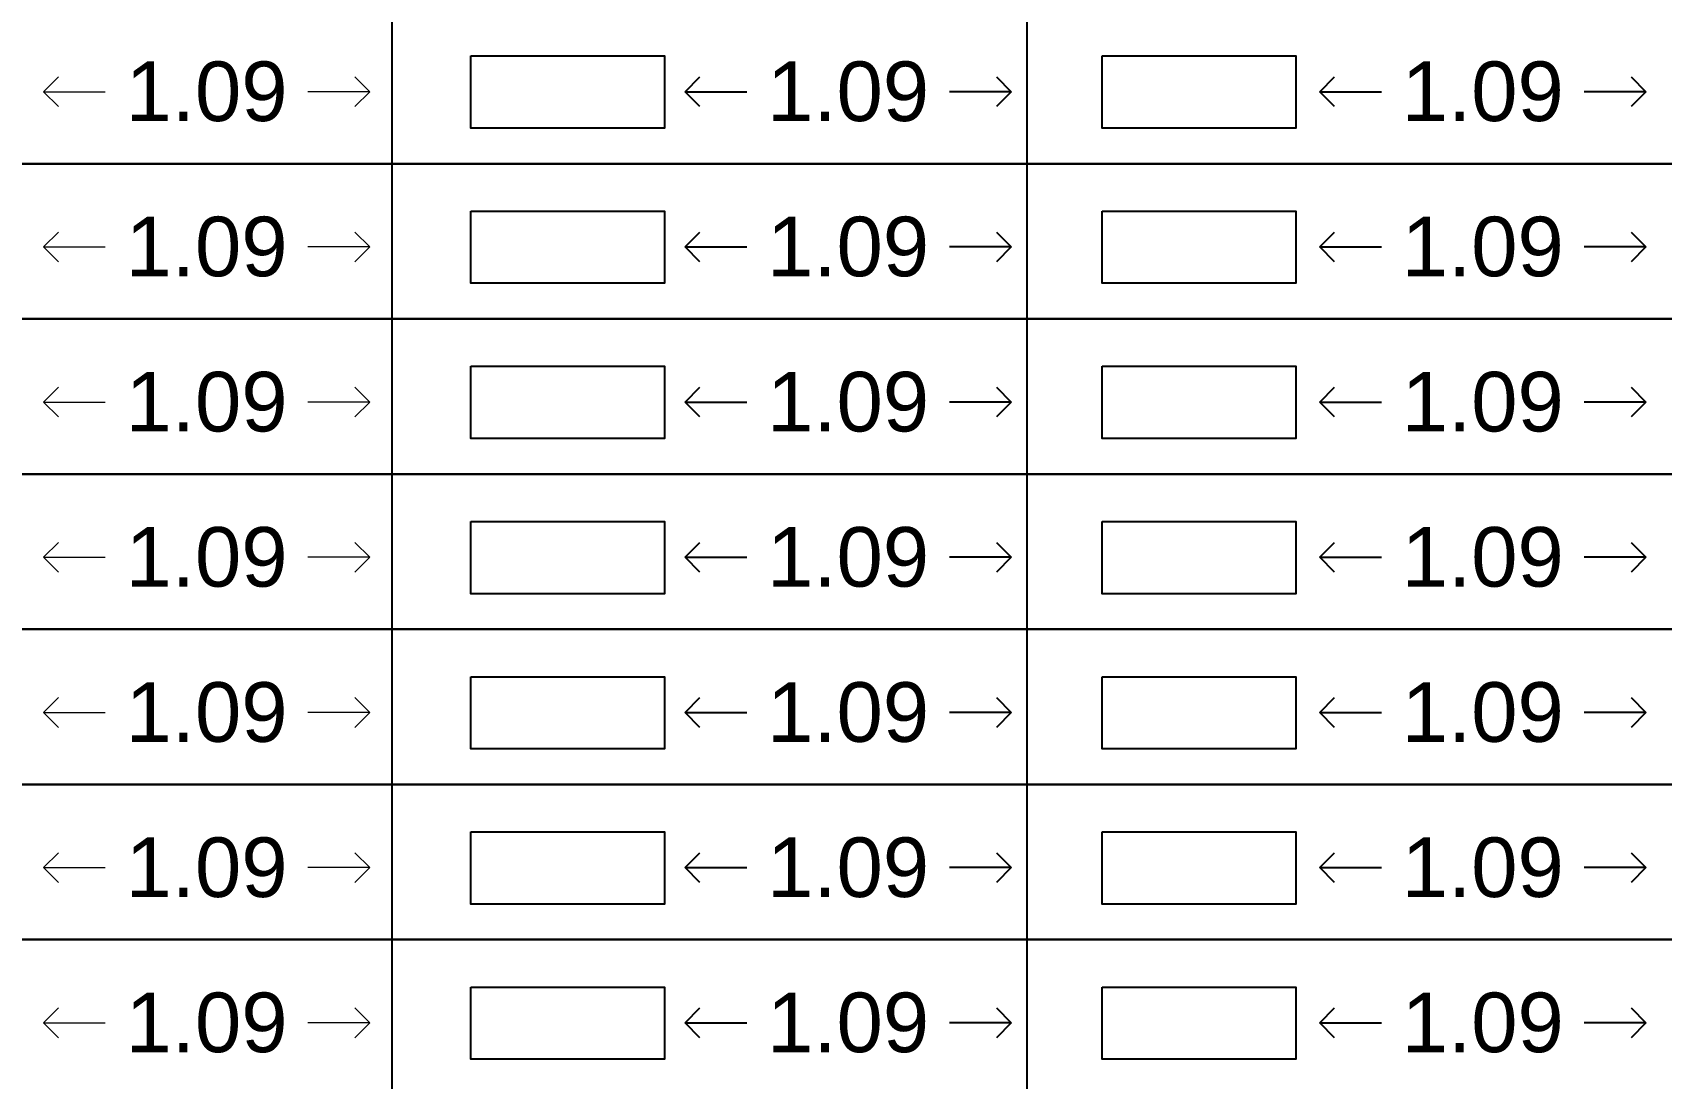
# Model space of a CAD drawing. Header units: millimetres. Extents: x -9481 to -9286, y 28723 to 28853.
# Drawn here: x -9452.65 to -9447.18, y 28755.71 to 28759.22 of the extents above; entities that cross this region are included whole.
import ezdxf

# ---------------------------------------------------------------- set-up
doc = ezdxf.new("R2010")
doc.units = ezdxf.units.MM
doc.header["$PDMODE"] = 34
doc.header["$PDSIZE"] = -15
doc.linetypes.add('CONTINULUS', pattern=[0])
doc.layers.add('BLK_1_FLR_2_REGULAR_ROOM_1', color=7, linetype='Continuous', lineweight=0)
doc.layers.add('PLAN', color=7, linetype='Continuous', lineweight=40)
doc.layers.add('BLK_1_FLR_3_REGULAR_ROOM_1', color=7, linetype='Continuous')
doc.layers.add('BLK_1_FLR_4_REGULAR_ROOM_1', color=7, linetype='Continuous', plot=False)
doc.styles.add('Arial', font='arial.ttf', dxfattribs={"height": 0.2})
doc.styles.add('style2', font='arial.ttf', dxfattribs={"height": 0.3})
doc.dimstyles.new('INT DIM', dxfattribs={"dimtxt": 0.3, "dimasz": 0.1, "dimexe": 0.18, "dimexo": 0.0625, "dimgap": 0.09, "dimtad": 0, "dimzin": 0, "dimdsep": 46, "dimtxsty": 'style2', "dimblk": 'OPEN90', "dimcen": 0.09, "dimse1": 1, "dimse2": 1, "dimclrd": 250, "dimclrt": 256, "dimadec": 0, "dimazin": 0, "dimtfac": 1, "dimtofl": 0, "dimtmove": 0, "dimatfit": 3, "dimfxl": 0, "dimtolj": 1, "dimtzin": 0, "dimlwd": -1, "dimarcsym": 0})

# ---------------------------------------------------------------- blocks, each defined once
blk = doc.blocks.new('_Open90')
at = {"layer": 'PLAN', "color": 0, "lineweight": -2}
for p, q in [((0, 0), (-1, 0)), ((-0.5, 0.5), (0, 0)), ((0, 0), (-0.5, -0.5))]:
    blk.add_line(p, q, dxfattribs=at)
blk = doc.blocks.new('*D151')
at = {"layer": 'BLK_1_FLR_2_REGULAR_ROOM_1', "color": 250}
for p, q in [((-9452.5093, 28759.0217), (-9452.4021, 28759.0217)), ((-9451.6143, 28759.0217), (-9451.7215, 28759.0217))]:
    blk.add_line(p, q, dxfattribs=at)
at = {"layer": 'Defpoints', "color": 0}
for p in [(-9452.6093, 28759.1417), (-9451.5143, 28759.1417), (-9451.5143, 28759.0217)]:
    blk.add_point(p, dxfattribs=at)
at = {"layer": 'BLK_1_FLR_2_REGULAR_ROOM_1', "color": 250, "xscale": 0.1, "yscale": 0.1, "zscale": 0.1, "rotation": 180}
blk.add_blockref('_Open90', (-9452.6093, 28759.0217), dxfattribs=at)
at = {"layer": 'BLK_1_FLR_2_REGULAR_ROOM_1', "color": 250, "xscale": 0.1, "yscale": 0.1, "zscale": 0.1}
blk.add_blockref('_Open90', (-9451.5143, 28759.0217), dxfattribs=at)
at = {"layer": 'BLK_1_FLR_2_REGULAR_ROOM_1', "linetype": 'CONTINULUS', "ltscale": 0.05, "insert": (-9452.0618, 28759.0217), "char_height": 0.2, "attachment_point": 5, "style": 'Arial'}
blk.add_mtext('\\A1;1.09', dxfattribs=at)
blk = doc.blocks.new('*D152')
at = {"layer": 'BLK_1_FLR_3_REGULAR_ROOM_1', "color": 250}
for p, q in [((-9450.3558, 28759.0217), (-9450.2486, 28759.0217)), ((-9449.4608, 28759.0217), (-9449.568, 28759.0217))]:
    blk.add_line(p, q, dxfattribs=at)
at = {"layer": 'Defpoints', "color": 0}
for p in [(-9450.4558, 28759.1417), (-9449.3608, 28759.1417), (-9449.3608, 28759.0217)]:
    blk.add_point(p, dxfattribs=at)
at = {"layer": 'BLK_1_FLR_3_REGULAR_ROOM_1', "color": 250, "xscale": 0.1, "yscale": 0.1, "zscale": 0.1, "rotation": 180}
blk.add_blockref('_Open90', (-9450.4558, 28759.0217), dxfattribs=at)
at = {"layer": 'BLK_1_FLR_3_REGULAR_ROOM_1', "color": 250, "xscale": 0.1, "yscale": 0.1, "zscale": 0.1}
blk.add_blockref('_Open90', (-9449.3608, 28759.0217), dxfattribs=at)
at = {"layer": 'BLK_1_FLR_3_REGULAR_ROOM_1', "linetype": 'CONTINULUS', "ltscale": 0.05, "insert": (-9449.9083, 28759.0217), "char_height": 0.2, "attachment_point": 5, "style": 'Arial'}
blk.add_mtext('\\A1;1.09', dxfattribs=at)
blk = doc.blocks.new('*D153')
at = {"layer": 'BLK_1_FLR_4_REGULAR_ROOM_1', "color": 250}
for p, q in [((-9448.2254, 28759.0217), (-9448.1182, 28759.0217)), ((-9447.3304, 28759.0217), (-9447.4376, 28759.0217))]:
    blk.add_line(p, q, dxfattribs=at)
at = {"layer": 'Defpoints', "color": 0}
for p in [(-9448.3254, 28759.1417), (-9447.2304, 28759.1417), (-9447.2304, 28759.0217)]:
    blk.add_point(p, dxfattribs=at)
at = {"layer": 'BLK_1_FLR_4_REGULAR_ROOM_1', "color": 250, "xscale": 0.1, "yscale": 0.1, "zscale": 0.1, "rotation": 180}
blk.add_blockref('_Open90', (-9448.3254, 28759.0217), dxfattribs=at)
at = {"layer": 'BLK_1_FLR_4_REGULAR_ROOM_1', "color": 250, "xscale": 0.1, "yscale": 0.1, "zscale": 0.1}
blk.add_blockref('_Open90', (-9447.2304, 28759.0217), dxfattribs=at)
at = {"layer": 'BLK_1_FLR_4_REGULAR_ROOM_1', "linetype": 'CONTINULUS', "ltscale": 0.05, "insert": (-9447.7779, 28759.0217), "char_height": 0.2, "attachment_point": 5, "style": 'Arial'}
blk.add_mtext('\\A1;1.09', dxfattribs=at)
blk = doc.blocks.new('*D158')
at = {"layer": 'BLK_1_FLR_2_REGULAR_ROOM_1', "color": 250}
for p, q in [((-9452.5093, 28758.501), (-9452.4021, 28758.501)), ((-9451.6143, 28758.501), (-9451.7215, 28758.501))]:
    blk.add_line(p, q, dxfattribs=at)
at = {"layer": 'Defpoints', "color": 0}
for p in [(-9452.6093, 28758.6211), (-9451.5143, 28758.6211), (-9451.5143, 28758.501)]:
    blk.add_point(p, dxfattribs=at)
at = {"layer": 'BLK_1_FLR_2_REGULAR_ROOM_1', "color": 250, "xscale": 0.1, "yscale": 0.1, "zscale": 0.1, "rotation": 180}
blk.add_blockref('_Open90', (-9452.6093, 28758.501), dxfattribs=at)
at = {"layer": 'BLK_1_FLR_2_REGULAR_ROOM_1', "color": 250, "xscale": 0.1, "yscale": 0.1, "zscale": 0.1}
blk.add_blockref('_Open90', (-9451.5143, 28758.501), dxfattribs=at)
at = {"layer": 'BLK_1_FLR_2_REGULAR_ROOM_1', "linetype": 'CONTINULUS', "ltscale": 0.05, "insert": (-9452.0618, 28758.501), "char_height": 0.2, "attachment_point": 5, "style": 'Arial'}
blk.add_mtext('\\A1;1.09', dxfattribs=at)
blk = doc.blocks.new('*D159')
at = {"layer": 'BLK_1_FLR_3_REGULAR_ROOM_1', "color": 250}
for p, q in [((-9450.3558, 28758.501), (-9450.2486, 28758.501)), ((-9449.4608, 28758.501), (-9449.568, 28758.501))]:
    blk.add_line(p, q, dxfattribs=at)
at = {"layer": 'Defpoints', "color": 0}
for p in [(-9450.4558, 28758.6211), (-9449.3608, 28758.6211), (-9449.3608, 28758.501)]:
    blk.add_point(p, dxfattribs=at)
at = {"layer": 'BLK_1_FLR_3_REGULAR_ROOM_1', "color": 250, "xscale": 0.1, "yscale": 0.1, "zscale": 0.1, "rotation": 180}
blk.add_blockref('_Open90', (-9450.4558, 28758.501), dxfattribs=at)
at = {"layer": 'BLK_1_FLR_3_REGULAR_ROOM_1', "color": 250, "xscale": 0.1, "yscale": 0.1, "zscale": 0.1}
blk.add_blockref('_Open90', (-9449.3608, 28758.501), dxfattribs=at)
at = {"layer": 'BLK_1_FLR_3_REGULAR_ROOM_1', "linetype": 'CONTINULUS', "ltscale": 0.05, "insert": (-9449.9083, 28758.501), "char_height": 0.2, "attachment_point": 5, "style": 'Arial'}
blk.add_mtext('\\A1;1.09', dxfattribs=at)
blk = doc.blocks.new('*D160')
at = {"layer": 'BLK_1_FLR_4_REGULAR_ROOM_1', "color": 250}
for p, q in [((-9448.2254, 28758.501), (-9448.1182, 28758.501)), ((-9447.3304, 28758.501), (-9447.4376, 28758.501))]:
    blk.add_line(p, q, dxfattribs=at)
at = {"layer": 'Defpoints', "color": 0}
for p in [(-9448.3254, 28758.6211), (-9447.2304, 28758.6211), (-9447.2304, 28758.501)]:
    blk.add_point(p, dxfattribs=at)
at = {"layer": 'BLK_1_FLR_4_REGULAR_ROOM_1', "color": 250, "xscale": 0.1, "yscale": 0.1, "zscale": 0.1, "rotation": 180}
blk.add_blockref('_Open90', (-9448.3254, 28758.501), dxfattribs=at)
at = {"layer": 'BLK_1_FLR_4_REGULAR_ROOM_1', "color": 250, "xscale": 0.1, "yscale": 0.1, "zscale": 0.1}
blk.add_blockref('_Open90', (-9447.2304, 28758.501), dxfattribs=at)
at = {"layer": 'BLK_1_FLR_4_REGULAR_ROOM_1', "linetype": 'CONTINULUS', "ltscale": 0.05, "insert": (-9447.7779, 28758.501), "char_height": 0.2, "attachment_point": 5, "style": 'Arial'}
blk.add_mtext('\\A1;1.09', dxfattribs=at)
blk = doc.blocks.new('*D165')
at = {"layer": 'BLK_1_FLR_2_REGULAR_ROOM_1', "color": 250}
for p, q in [((-9452.5093, 28757.9804), (-9452.4021, 28757.9804)), ((-9451.6143, 28757.9804), (-9451.7215, 28757.9804))]:
    blk.add_line(p, q, dxfattribs=at)
at = {"layer": 'Defpoints', "color": 0}
for p in [(-9452.6093, 28758.1004), (-9451.5143, 28758.1004), (-9451.5143, 28757.9804)]:
    blk.add_point(p, dxfattribs=at)
at = {"layer": 'BLK_1_FLR_2_REGULAR_ROOM_1', "color": 250, "xscale": 0.1, "yscale": 0.1, "zscale": 0.1, "rotation": 180}
blk.add_blockref('_Open90', (-9452.6093, 28757.9804), dxfattribs=at)
at = {"layer": 'BLK_1_FLR_2_REGULAR_ROOM_1', "color": 250, "xscale": 0.1, "yscale": 0.1, "zscale": 0.1}
blk.add_blockref('_Open90', (-9451.5143, 28757.9804), dxfattribs=at)
at = {"layer": 'BLK_1_FLR_2_REGULAR_ROOM_1', "linetype": 'CONTINULUS', "ltscale": 0.05, "insert": (-9452.0618, 28757.9804), "char_height": 0.2, "attachment_point": 5, "style": 'Arial'}
blk.add_mtext('\\A1;1.09', dxfattribs=at)
blk = doc.blocks.new('*D166')
at = {"layer": 'BLK_1_FLR_3_REGULAR_ROOM_1', "color": 250}
for p, q in [((-9450.3558, 28757.9804), (-9450.2486, 28757.9804)), ((-9449.4608, 28757.9804), (-9449.568, 28757.9804))]:
    blk.add_line(p, q, dxfattribs=at)
at = {"layer": 'Defpoints', "color": 0}
for p in [(-9450.4558, 28758.1004), (-9449.3608, 28758.1004), (-9449.3608, 28757.9804)]:
    blk.add_point(p, dxfattribs=at)
at = {"layer": 'BLK_1_FLR_3_REGULAR_ROOM_1', "color": 250, "xscale": 0.1, "yscale": 0.1, "zscale": 0.1, "rotation": 180}
blk.add_blockref('_Open90', (-9450.4558, 28757.9804), dxfattribs=at)
at = {"layer": 'BLK_1_FLR_3_REGULAR_ROOM_1', "color": 250, "xscale": 0.1, "yscale": 0.1, "zscale": 0.1}
blk.add_blockref('_Open90', (-9449.3608, 28757.9804), dxfattribs=at)
at = {"layer": 'BLK_1_FLR_3_REGULAR_ROOM_1', "linetype": 'CONTINULUS', "ltscale": 0.05, "insert": (-9449.9083, 28757.9804), "char_height": 0.2, "attachment_point": 5, "style": 'Arial'}
blk.add_mtext('\\A1;1.09', dxfattribs=at)
blk = doc.blocks.new('*D167')
at = {"layer": 'BLK_1_FLR_4_REGULAR_ROOM_1', "color": 250}
for p, q in [((-9448.2254, 28757.9804), (-9448.1182, 28757.9804)), ((-9447.3304, 28757.9804), (-9447.4376, 28757.9804))]:
    blk.add_line(p, q, dxfattribs=at)
at = {"layer": 'Defpoints', "color": 0}
for p in [(-9448.3254, 28758.1004), (-9447.2304, 28758.1004), (-9447.2304, 28757.9804)]:
    blk.add_point(p, dxfattribs=at)
at = {"layer": 'BLK_1_FLR_4_REGULAR_ROOM_1', "color": 250, "xscale": 0.1, "yscale": 0.1, "zscale": 0.1, "rotation": 180}
blk.add_blockref('_Open90', (-9448.3254, 28757.9804), dxfattribs=at)
at = {"layer": 'BLK_1_FLR_4_REGULAR_ROOM_1', "color": 250, "xscale": 0.1, "yscale": 0.1, "zscale": 0.1}
blk.add_blockref('_Open90', (-9447.2304, 28757.9804), dxfattribs=at)
at = {"layer": 'BLK_1_FLR_4_REGULAR_ROOM_1', "linetype": 'CONTINULUS', "ltscale": 0.05, "insert": (-9447.7779, 28757.9804), "char_height": 0.2, "attachment_point": 5, "style": 'Arial'}
blk.add_mtext('\\A1;1.09', dxfattribs=at)
blk = doc.blocks.new('*D172')
at = {"layer": 'BLK_1_FLR_2_REGULAR_ROOM_1', "color": 250}
for p, q in [((-9452.5093, 28757.4597), (-9452.4021, 28757.4597)), ((-9451.6143, 28757.4597), (-9451.7215, 28757.4597))]:
    blk.add_line(p, q, dxfattribs=at)
at = {"layer": 'Defpoints', "color": 0}
for p in [(-9452.6093, 28757.5798), (-9451.5143, 28757.5798), (-9451.5143, 28757.4597)]:
    blk.add_point(p, dxfattribs=at)
at = {"layer": 'BLK_1_FLR_2_REGULAR_ROOM_1', "color": 250, "xscale": 0.1, "yscale": 0.1, "zscale": 0.1, "rotation": 180}
blk.add_blockref('_Open90', (-9452.6093, 28757.4597), dxfattribs=at)
at = {"layer": 'BLK_1_FLR_2_REGULAR_ROOM_1', "color": 250, "xscale": 0.1, "yscale": 0.1, "zscale": 0.1}
blk.add_blockref('_Open90', (-9451.5143, 28757.4597), dxfattribs=at)
at = {"layer": 'BLK_1_FLR_2_REGULAR_ROOM_1', "linetype": 'CONTINULUS', "ltscale": 0.05, "insert": (-9452.0618, 28757.4597), "char_height": 0.2, "attachment_point": 5, "style": 'Arial'}
blk.add_mtext('\\A1;1.09', dxfattribs=at)
blk = doc.blocks.new('*D173')
at = {"layer": 'BLK_1_FLR_3_REGULAR_ROOM_1', "color": 250}
for p, q in [((-9450.3558, 28757.4597), (-9450.2486, 28757.4597)), ((-9449.4608, 28757.4597), (-9449.568, 28757.4597))]:
    blk.add_line(p, q, dxfattribs=at)
at = {"layer": 'Defpoints', "color": 0}
for p in [(-9450.4558, 28757.5798), (-9449.3608, 28757.5798), (-9449.3608, 28757.4597)]:
    blk.add_point(p, dxfattribs=at)
at = {"layer": 'BLK_1_FLR_3_REGULAR_ROOM_1', "color": 250, "xscale": 0.1, "yscale": 0.1, "zscale": 0.1, "rotation": 180}
blk.add_blockref('_Open90', (-9450.4558, 28757.4597), dxfattribs=at)
at = {"layer": 'BLK_1_FLR_3_REGULAR_ROOM_1', "color": 250, "xscale": 0.1, "yscale": 0.1, "zscale": 0.1}
blk.add_blockref('_Open90', (-9449.3608, 28757.4597), dxfattribs=at)
at = {"layer": 'BLK_1_FLR_3_REGULAR_ROOM_1', "linetype": 'CONTINULUS', "ltscale": 0.05, "insert": (-9449.9083, 28757.4597), "char_height": 0.2, "attachment_point": 5, "style": 'Arial'}
blk.add_mtext('\\A1;1.09', dxfattribs=at)
blk = doc.blocks.new('*D174')
at = {"layer": 'BLK_1_FLR_4_REGULAR_ROOM_1', "color": 250}
for p, q in [((-9448.2254, 28757.4597), (-9448.1182, 28757.4597)), ((-9447.3304, 28757.4597), (-9447.4376, 28757.4597))]:
    blk.add_line(p, q, dxfattribs=at)
at = {"layer": 'Defpoints', "color": 0}
for p in [(-9448.3254, 28757.5798), (-9447.2304, 28757.5798), (-9447.2304, 28757.4597)]:
    blk.add_point(p, dxfattribs=at)
at = {"layer": 'BLK_1_FLR_4_REGULAR_ROOM_1', "color": 250, "xscale": 0.1, "yscale": 0.1, "zscale": 0.1, "rotation": 180}
blk.add_blockref('_Open90', (-9448.3254, 28757.4597), dxfattribs=at)
at = {"layer": 'BLK_1_FLR_4_REGULAR_ROOM_1', "color": 250, "xscale": 0.1, "yscale": 0.1, "zscale": 0.1}
blk.add_blockref('_Open90', (-9447.2304, 28757.4597), dxfattribs=at)
at = {"layer": 'BLK_1_FLR_4_REGULAR_ROOM_1', "linetype": 'CONTINULUS', "ltscale": 0.05, "insert": (-9447.7779, 28757.4597), "char_height": 0.2, "attachment_point": 5, "style": 'Arial'}
blk.add_mtext('\\A1;1.09', dxfattribs=at)
blk = doc.blocks.new('*D179')
at = {"layer": 'BLK_1_FLR_2_REGULAR_ROOM_1', "color": 250}
for p, q in [((-9452.5093, 28756.9391), (-9452.4021, 28756.9391)), ((-9451.6143, 28756.9391), (-9451.7215, 28756.9391))]:
    blk.add_line(p, q, dxfattribs=at)
at = {"layer": 'Defpoints', "color": 0}
for p in [(-9452.6093, 28757.0591), (-9451.5143, 28757.0591), (-9451.5143, 28756.9391)]:
    blk.add_point(p, dxfattribs=at)
at = {"layer": 'BLK_1_FLR_2_REGULAR_ROOM_1', "color": 250, "xscale": 0.1, "yscale": 0.1, "zscale": 0.1, "rotation": 180}
blk.add_blockref('_Open90', (-9452.6093, 28756.9391), dxfattribs=at)
at = {"layer": 'BLK_1_FLR_2_REGULAR_ROOM_1', "color": 250, "xscale": 0.1, "yscale": 0.1, "zscale": 0.1}
blk.add_blockref('_Open90', (-9451.5143, 28756.9391), dxfattribs=at)
at = {"layer": 'BLK_1_FLR_2_REGULAR_ROOM_1', "linetype": 'CONTINULUS', "ltscale": 0.05, "insert": (-9452.0618, 28756.9391), "char_height": 0.2, "attachment_point": 5, "style": 'Arial'}
blk.add_mtext('\\A1;1.09', dxfattribs=at)
blk = doc.blocks.new('*D180')
at = {"layer": 'BLK_1_FLR_3_REGULAR_ROOM_1', "color": 250}
for p, q in [((-9450.3558, 28756.9391), (-9450.2486, 28756.9391)), ((-9449.4608, 28756.9391), (-9449.568, 28756.9391))]:
    blk.add_line(p, q, dxfattribs=at)
at = {"layer": 'Defpoints', "color": 0}
for p in [(-9450.4558, 28757.0591), (-9449.3608, 28757.0591), (-9449.3608, 28756.9391)]:
    blk.add_point(p, dxfattribs=at)
at = {"layer": 'BLK_1_FLR_3_REGULAR_ROOM_1', "color": 250, "xscale": 0.1, "yscale": 0.1, "zscale": 0.1, "rotation": 180}
blk.add_blockref('_Open90', (-9450.4558, 28756.9391), dxfattribs=at)
at = {"layer": 'BLK_1_FLR_3_REGULAR_ROOM_1', "color": 250, "xscale": 0.1, "yscale": 0.1, "zscale": 0.1}
blk.add_blockref('_Open90', (-9449.3608, 28756.9391), dxfattribs=at)
at = {"layer": 'BLK_1_FLR_3_REGULAR_ROOM_1', "linetype": 'CONTINULUS', "ltscale": 0.05, "insert": (-9449.9083, 28756.9391), "char_height": 0.2, "attachment_point": 5, "style": 'Arial'}
blk.add_mtext('\\A1;1.09', dxfattribs=at)
blk = doc.blocks.new('*D181')
at = {"layer": 'BLK_1_FLR_4_REGULAR_ROOM_1', "color": 250}
for p, q in [((-9448.2254, 28756.9391), (-9448.1182, 28756.9391)), ((-9447.3304, 28756.9391), (-9447.4376, 28756.9391))]:
    blk.add_line(p, q, dxfattribs=at)
at = {"layer": 'Defpoints', "color": 0}
for p in [(-9448.3254, 28757.0591), (-9447.2304, 28757.0591), (-9447.2304, 28756.9391)]:
    blk.add_point(p, dxfattribs=at)
at = {"layer": 'BLK_1_FLR_4_REGULAR_ROOM_1', "color": 250, "xscale": 0.1, "yscale": 0.1, "zscale": 0.1, "rotation": 180}
blk.add_blockref('_Open90', (-9448.3254, 28756.9391), dxfattribs=at)
at = {"layer": 'BLK_1_FLR_4_REGULAR_ROOM_1', "color": 250, "xscale": 0.1, "yscale": 0.1, "zscale": 0.1}
blk.add_blockref('_Open90', (-9447.2304, 28756.9391), dxfattribs=at)
at = {"layer": 'BLK_1_FLR_4_REGULAR_ROOM_1', "linetype": 'CONTINULUS', "ltscale": 0.05, "insert": (-9447.7779, 28756.9391), "char_height": 0.2, "attachment_point": 5, "style": 'Arial'}
blk.add_mtext('\\A1;1.09', dxfattribs=at)
blk = doc.blocks.new('*D186')
at = {"layer": 'BLK_1_FLR_2_REGULAR_ROOM_1', "color": 250}
for p, q in [((-9452.5093, 28756.4184), (-9452.4021, 28756.4184)), ((-9451.6143, 28756.4184), (-9451.7215, 28756.4184))]:
    blk.add_line(p, q, dxfattribs=at)
at = {"layer": 'Defpoints', "color": 0}
for p in [(-9452.6093, 28756.5385), (-9451.5143, 28756.5385), (-9451.5143, 28756.4184)]:
    blk.add_point(p, dxfattribs=at)
at = {"layer": 'BLK_1_FLR_2_REGULAR_ROOM_1', "color": 250, "xscale": 0.1, "yscale": 0.1, "zscale": 0.1, "rotation": 180}
blk.add_blockref('_Open90', (-9452.6093, 28756.4184), dxfattribs=at)
at = {"layer": 'BLK_1_FLR_2_REGULAR_ROOM_1', "color": 250, "xscale": 0.1, "yscale": 0.1, "zscale": 0.1}
blk.add_blockref('_Open90', (-9451.5143, 28756.4184), dxfattribs=at)
at = {"layer": 'BLK_1_FLR_2_REGULAR_ROOM_1', "linetype": 'CONTINULUS', "ltscale": 0.05, "insert": (-9452.0618, 28756.4184), "char_height": 0.2, "attachment_point": 5, "style": 'Arial'}
blk.add_mtext('\\A1;1.09', dxfattribs=at)
blk = doc.blocks.new('*D187')
at = {"layer": 'BLK_1_FLR_3_REGULAR_ROOM_1', "color": 250}
for p, q in [((-9450.3558, 28756.4184), (-9450.2486, 28756.4184)), ((-9449.4608, 28756.4184), (-9449.568, 28756.4184))]:
    blk.add_line(p, q, dxfattribs=at)
at = {"layer": 'Defpoints', "color": 0}
for p in [(-9450.4558, 28756.5385), (-9449.3608, 28756.5385), (-9449.3608, 28756.4184)]:
    blk.add_point(p, dxfattribs=at)
at = {"layer": 'BLK_1_FLR_3_REGULAR_ROOM_1', "color": 250, "xscale": 0.1, "yscale": 0.1, "zscale": 0.1, "rotation": 180}
blk.add_blockref('_Open90', (-9450.4558, 28756.4184), dxfattribs=at)
at = {"layer": 'BLK_1_FLR_3_REGULAR_ROOM_1', "color": 250, "xscale": 0.1, "yscale": 0.1, "zscale": 0.1}
blk.add_blockref('_Open90', (-9449.3608, 28756.4184), dxfattribs=at)
at = {"layer": 'BLK_1_FLR_3_REGULAR_ROOM_1', "linetype": 'CONTINULUS', "ltscale": 0.05, "insert": (-9449.9083, 28756.4184), "char_height": 0.2, "attachment_point": 5, "style": 'Arial'}
blk.add_mtext('\\A1;1.09', dxfattribs=at)
blk = doc.blocks.new('*D188')
at = {"layer": 'BLK_1_FLR_4_REGULAR_ROOM_1', "color": 250}
for p, q in [((-9448.2254, 28756.4184), (-9448.1182, 28756.4184)), ((-9447.3304, 28756.4184), (-9447.4376, 28756.4184))]:
    blk.add_line(p, q, dxfattribs=at)
at = {"layer": 'Defpoints', "color": 0}
for p in [(-9448.3254, 28756.5385), (-9447.2304, 28756.5385), (-9447.2304, 28756.4184)]:
    blk.add_point(p, dxfattribs=at)
at = {"layer": 'BLK_1_FLR_4_REGULAR_ROOM_1', "color": 250, "xscale": 0.1, "yscale": 0.1, "zscale": 0.1, "rotation": 180}
blk.add_blockref('_Open90', (-9448.3254, 28756.4184), dxfattribs=at)
at = {"layer": 'BLK_1_FLR_4_REGULAR_ROOM_1', "color": 250, "xscale": 0.1, "yscale": 0.1, "zscale": 0.1}
blk.add_blockref('_Open90', (-9447.2304, 28756.4184), dxfattribs=at)
at = {"layer": 'BLK_1_FLR_4_REGULAR_ROOM_1', "linetype": 'CONTINULUS', "ltscale": 0.05, "insert": (-9447.7779, 28756.4184), "char_height": 0.2, "attachment_point": 5, "style": 'Arial'}
blk.add_mtext('\\A1;1.09', dxfattribs=at)
blk = doc.blocks.new('*D193')
at = {"layer": 'BLK_1_FLR_2_REGULAR_ROOM_1', "color": 250}
for p, q in [((-9452.5093, 28755.8978), (-9452.4021, 28755.8978)), ((-9451.6143, 28755.8978), (-9451.7215, 28755.8978))]:
    blk.add_line(p, q, dxfattribs=at)
at = {"layer": 'Defpoints', "color": 0}
for p in [(-9452.6093, 28756.0179), (-9451.5143, 28756.0179), (-9451.5143, 28755.8978)]:
    blk.add_point(p, dxfattribs=at)
at = {"layer": 'BLK_1_FLR_2_REGULAR_ROOM_1', "color": 250, "xscale": 0.1, "yscale": 0.1, "zscale": 0.1, "rotation": 180}
blk.add_blockref('_Open90', (-9452.6093, 28755.8978), dxfattribs=at)
at = {"layer": 'BLK_1_FLR_2_REGULAR_ROOM_1', "color": 250, "xscale": 0.1, "yscale": 0.1, "zscale": 0.1}
blk.add_blockref('_Open90', (-9451.5143, 28755.8978), dxfattribs=at)
at = {"layer": 'BLK_1_FLR_2_REGULAR_ROOM_1', "linetype": 'CONTINULUS', "ltscale": 0.05, "insert": (-9452.0618, 28755.8978), "char_height": 0.2, "attachment_point": 5, "style": 'Arial'}
blk.add_mtext('\\A1;1.09', dxfattribs=at)
blk = doc.blocks.new('*D194')
at = {"layer": 'BLK_1_FLR_3_REGULAR_ROOM_1', "color": 250}
for p, q in [((-9450.3558, 28755.8978), (-9450.2486, 28755.8978)), ((-9449.4608, 28755.8978), (-9449.568, 28755.8978))]:
    blk.add_line(p, q, dxfattribs=at)
at = {"layer": 'Defpoints', "color": 0}
for p in [(-9450.4558, 28756.0179), (-9449.3608, 28756.0179), (-9449.3608, 28755.8978)]:
    blk.add_point(p, dxfattribs=at)
at = {"layer": 'BLK_1_FLR_3_REGULAR_ROOM_1', "color": 250, "xscale": 0.1, "yscale": 0.1, "zscale": 0.1, "rotation": 180}
blk.add_blockref('_Open90', (-9450.4558, 28755.8978), dxfattribs=at)
at = {"layer": 'BLK_1_FLR_3_REGULAR_ROOM_1', "color": 250, "xscale": 0.1, "yscale": 0.1, "zscale": 0.1}
blk.add_blockref('_Open90', (-9449.3608, 28755.8978), dxfattribs=at)
at = {"layer": 'BLK_1_FLR_3_REGULAR_ROOM_1', "linetype": 'CONTINULUS', "ltscale": 0.05, "insert": (-9449.9083, 28755.8978), "char_height": 0.2, "attachment_point": 5, "style": 'Arial'}
blk.add_mtext('\\A1;1.09', dxfattribs=at)
blk = doc.blocks.new('*D195')
at = {"layer": 'BLK_1_FLR_4_REGULAR_ROOM_1', "color": 250}
for p, q in [((-9448.2254, 28755.8978), (-9448.1182, 28755.8978)), ((-9447.3304, 28755.8978), (-9447.4376, 28755.8978))]:
    blk.add_line(p, q, dxfattribs=at)
at = {"layer": 'Defpoints', "color": 0}
for p in [(-9448.3254, 28756.0179), (-9447.2304, 28756.0179), (-9447.2304, 28755.8978)]:
    blk.add_point(p, dxfattribs=at)
at = {"layer": 'BLK_1_FLR_4_REGULAR_ROOM_1', "color": 250, "xscale": 0.1, "yscale": 0.1, "zscale": 0.1, "rotation": 180}
blk.add_blockref('_Open90', (-9448.3254, 28755.8978), dxfattribs=at)
at = {"layer": 'BLK_1_FLR_4_REGULAR_ROOM_1', "color": 250, "xscale": 0.1, "yscale": 0.1, "zscale": 0.1}
blk.add_blockref('_Open90', (-9447.2304, 28755.8978), dxfattribs=at)
at = {"layer": 'BLK_1_FLR_4_REGULAR_ROOM_1', "linetype": 'CONTINULUS', "ltscale": 0.05, "insert": (-9447.7779, 28755.8978), "char_height": 0.2, "attachment_point": 5, "style": 'Arial'}
blk.add_mtext('\\A1;1.09', dxfattribs=at)

msp = doc.modelspace()

# ---------------------------------------------------------------- linework, layer by layer
for p, q in [((-9451.4401, 28759.3006), (-9451.4401, 28758.78)), ((-9449.3086, 28759.3006), (-9449.3086, 28758.78)), ((-9451.4401, 28758.78), (-9451.4401, 28758.2593)), ((-9449.3086, 28758.78), (-9449.3086, 28758.2593)), ((-9451.4401, 28758.2593), (-9451.4401, 28757.7387)), ((-9449.3086, 28758.2593), (-9449.3086, 28757.7387)), ((-9451.4401, 28757.7387), (-9451.4401, 28757.2181)), ((-9449.3086, 28757.7387), (-9449.3086, 28757.2181)), ((-9451.4401, 28757.2181), (-9451.4401, 28756.6974)), ((-9449.3086, 28757.2181), (-9449.3086, 28756.6974)), ((-9451.4401, 28756.6974), (-9451.4401, 28756.1768)), ((-9449.3086, 28756.6974), (-9449.3086, 28756.1768)), ((-9451.4401, 28756.1768), (-9451.4401, 28755.6561)), ((-9449.3086, 28756.1768), (-9449.3086, 28755.6561))]:
    msp.add_line(p, q)
for points in [[(-9461.7318, 28759.3006), (-9442.23, 28759.3006), (-9442.23, 28758.78), (-9461.7318, 28758.78)], [(-9461.7318, 28758.78), (-9442.23, 28758.78), (-9442.23, 28758.2593), (-9461.7318, 28758.2593)], [(-9461.7318, 28758.2593), (-9442.23, 28758.2593), (-9442.23, 28757.7387), (-9461.7318, 28757.7387)], [(-9461.7318, 28757.7387), (-9442.23, 28757.7387), (-9442.23, 28757.2181), (-9461.7318, 28757.2181)], [(-9461.7318, 28757.2181), (-9442.23, 28757.2181), (-9442.23, 28756.6974), (-9461.7318, 28756.6974)], [(-9461.7318, 28756.6974), (-9442.23, 28756.6974), (-9442.23, 28756.1768), (-9461.7318, 28756.1768)], [(-9461.7318, 28756.1768), (-9442.23, 28756.1768), (-9442.23, 28755.6561), (-9461.7318, 28755.6561)]]:
    msp.add_lwpolyline(points)
at = {"layer": 'BLK_1_FLR_3_REGULAR_ROOM_1', "color": 31}
msp.add_lwpolyline([(-9451.1743, 28759.1417), (-9450.5251, 28759.1417), (-9450.5251, 28758.8996), (-9451.1743, 28758.8996)], close=True, dxfattribs=at)
at = {"layer": 'BLK_1_FLR_3_REGULAR_ROOM_1', "color": 32}
msp.add_lwpolyline([(-9451.1743, 28758.6211), (-9450.5251, 28758.6211), (-9450.5251, 28758.3789), (-9451.1743, 28758.3789)], close=True, dxfattribs=at)
at = {"layer": 'BLK_1_FLR_3_REGULAR_ROOM_1', "color": 33}
msp.add_lwpolyline([(-9451.1743, 28758.1004), (-9450.5251, 28758.1004), (-9450.5251, 28757.8583), (-9451.1743, 28757.8583)], close=True, dxfattribs=at)
at = {"layer": 'BLK_1_FLR_3_REGULAR_ROOM_1', "color": 34}
msp.add_lwpolyline([(-9451.1743, 28757.5798), (-9450.5251, 28757.5798), (-9450.5251, 28757.3376), (-9451.1743, 28757.3376)], close=True, dxfattribs=at)
at = {"layer": 'BLK_1_FLR_3_REGULAR_ROOM_1', "color": 35}
msp.add_lwpolyline([(-9451.1743, 28757.0591), (-9450.5251, 28757.0591), (-9450.5251, 28756.817), (-9451.1743, 28756.817)], close=True, dxfattribs=at)
at = {"layer": 'BLK_1_FLR_3_REGULAR_ROOM_1', "color": 36}
msp.add_lwpolyline([(-9451.1743, 28756.5385), (-9450.5251, 28756.5385), (-9450.5251, 28756.2963), (-9451.1743, 28756.2963)], close=True, dxfattribs=at)
at = {"layer": 'BLK_1_FLR_3_REGULAR_ROOM_1', "color": 37}
msp.add_lwpolyline([(-9451.1743, 28756.0179), (-9450.5251, 28756.0179), (-9450.5251, 28755.7757), (-9451.1743, 28755.7757)], close=True, dxfattribs=at)
at = {"layer": 'BLK_1_FLR_4_REGULAR_ROOM_1', "color": 31}
msp.add_lwpolyline([(-9449.0552, 28759.1417), (-9448.406, 28759.1417), (-9448.406, 28758.8996), (-9449.0552, 28758.8996)], close=True, dxfattribs=at)
at = {"layer": 'BLK_1_FLR_4_REGULAR_ROOM_1', "color": 32}
msp.add_lwpolyline([(-9449.0552, 28758.6211), (-9448.406, 28758.6211), (-9448.406, 28758.3789), (-9449.0552, 28758.3789)], close=True, dxfattribs=at)
at = {"layer": 'BLK_1_FLR_4_REGULAR_ROOM_1', "color": 33}
msp.add_lwpolyline([(-9449.0552, 28758.1004), (-9448.406, 28758.1004), (-9448.406, 28757.8583), (-9449.0552, 28757.8583)], close=True, dxfattribs=at)
at = {"layer": 'BLK_1_FLR_4_REGULAR_ROOM_1', "color": 34}
msp.add_lwpolyline([(-9449.0552, 28757.5798), (-9448.406, 28757.5798), (-9448.406, 28757.3376), (-9449.0552, 28757.3376)], close=True, dxfattribs=at)
at = {"layer": 'BLK_1_FLR_4_REGULAR_ROOM_1', "color": 35}
msp.add_lwpolyline([(-9449.0552, 28757.0591), (-9448.406, 28757.0591), (-9448.406, 28756.817), (-9449.0552, 28756.817)], close=True, dxfattribs=at)
at = {"layer": 'BLK_1_FLR_4_REGULAR_ROOM_1', "color": 36}
msp.add_lwpolyline([(-9449.0552, 28756.5385), (-9448.406, 28756.5385), (-9448.406, 28756.2963), (-9449.0552, 28756.2963)], close=True, dxfattribs=at)
at = {"layer": 'BLK_1_FLR_4_REGULAR_ROOM_1', "color": 37}
msp.add_lwpolyline([(-9449.0552, 28756.0179), (-9448.406, 28756.0179), (-9448.406, 28755.7757), (-9449.0552, 28755.7757)], close=True, dxfattribs=at)

# ---------------------------------------------------------------- dimensions: what is measured, and where the dimension line sits
at = {"layer": 'BLK_1_FLR_2_REGULAR_ROOM_1', "color": 31}
dim = msp.add_linear_dim(base=(-9451.51435, 28759.02166), p1=(-9452.60932, 28759.14173), p2=(-9451.51435, 28759.14173), dimstyle='INT DIM', override={"dimtxt": 0.2, "dimtxsty": 'Arial', "dimfxl": 0.125, "dimtfill": 1, "dimtfillclr": 7, "dimarcsym": 1}, dxfattribs=at)
dim.commit()
dim.dimension.update_dxf_attribs({"geometry": '*D151', "text_midpoint": (-9452.06184, 28759.02166)})
at = {"layer": 'BLK_1_FLR_2_REGULAR_ROOM_1', "color": 32}
dim = msp.add_linear_dim(base=(-9451.51435, 28758.50101), p1=(-9452.60932, 28758.62109), p2=(-9451.51435, 28758.62109), dimstyle='INT DIM', override={"dimtxt": 0.2, "dimtxsty": 'Arial', "dimfxl": 0.125, "dimtfill": 1, "dimtfillclr": 7, "dimarcsym": 1}, dxfattribs=at)
dim.commit()
dim.dimension.update_dxf_attribs({"geometry": '*D158', "text_midpoint": (-9452.06184, 28758.50101)})
at = {"layer": 'BLK_1_FLR_2_REGULAR_ROOM_1', "color": 33}
dim = msp.add_linear_dim(base=(-9451.51435, 28757.98037), p1=(-9452.60932, 28758.10044), p2=(-9451.51435, 28758.10044), dimstyle='INT DIM', override={"dimtxt": 0.2, "dimtxsty": 'Arial', "dimfxl": 0.125, "dimtfill": 1, "dimtfillclr": 7, "dimarcsym": 1}, dxfattribs=at)
dim.commit()
dim.dimension.update_dxf_attribs({"geometry": '*D165', "text_midpoint": (-9452.06184, 28757.98037)})
at = {"layer": 'BLK_1_FLR_2_REGULAR_ROOM_1', "color": 34}
dim = msp.add_linear_dim(base=(-9451.51435, 28757.45972), p1=(-9452.60932, 28757.57979), p2=(-9451.51435, 28757.57979), dimstyle='INT DIM', override={"dimtxt": 0.2, "dimtxsty": 'Arial', "dimfxl": 0.125, "dimtfill": 1, "dimtfillclr": 7, "dimarcsym": 1}, dxfattribs=at)
dim.commit()
dim.dimension.update_dxf_attribs({"geometry": '*D172', "text_midpoint": (-9452.06184, 28757.45972)})
at = {"layer": 'BLK_1_FLR_2_REGULAR_ROOM_1', "color": 35}
dim = msp.add_linear_dim(base=(-9451.51435, 28756.93907), p1=(-9452.60932, 28757.05915), p2=(-9451.51435, 28757.05915), dimstyle='INT DIM', override={"dimtxt": 0.2, "dimtxsty": 'Arial', "dimfxl": 0.125, "dimtfill": 1, "dimtfillclr": 7, "dimarcsym": 1}, dxfattribs=at)
dim.commit()
dim.dimension.update_dxf_attribs({"geometry": '*D179', "text_midpoint": (-9452.06184, 28756.93907)})
at = {"layer": 'BLK_1_FLR_2_REGULAR_ROOM_1', "color": 36}
dim = msp.add_linear_dim(base=(-9451.51435, 28756.41842), p1=(-9452.60932, 28756.5385), p2=(-9451.51435, 28756.5385), dimstyle='INT DIM', override={"dimtxt": 0.2, "dimtxsty": 'Arial', "dimfxl": 0.125, "dimtfill": 1, "dimtfillclr": 7, "dimarcsym": 1}, dxfattribs=at)
dim.commit()
dim.dimension.update_dxf_attribs({"geometry": '*D186', "text_midpoint": (-9452.06184, 28756.41842)})
at = {"layer": 'BLK_1_FLR_2_REGULAR_ROOM_1', "color": 37}
dim = msp.add_linear_dim(base=(-9451.51435, 28755.89778), p1=(-9452.60932, 28756.01785), p2=(-9451.51435, 28756.01785), dimstyle='INT DIM', override={"dimtxt": 0.2, "dimtxsty": 'Arial', "dimfxl": 0.125, "dimtfill": 1, "dimtfillclr": 7, "dimarcsym": 1}, dxfattribs=at)
dim.commit()
dim.dimension.update_dxf_attribs({"geometry": '*D193', "text_midpoint": (-9452.06184, 28755.89778)})
at = {"layer": 'BLK_1_FLR_3_REGULAR_ROOM_1', "color": 31}
dim = msp.add_linear_dim(base=(-9449.36082, 28759.02166), p1=(-9450.4558, 28759.14173), p2=(-9449.36082, 28759.14173), dimstyle='INT DIM', override={"dimtxt": 0.2, "dimtxsty": 'Arial', "dimfxl": 0.125, "dimtfill": 1, "dimtfillclr": 7, "dimarcsym": 1}, dxfattribs=at)
dim.commit()
dim.dimension.update_dxf_attribs({"geometry": '*D152', "text_midpoint": (-9449.90831, 28759.02166)})
at = {"layer": 'BLK_1_FLR_3_REGULAR_ROOM_1', "color": 32}
dim = msp.add_linear_dim(base=(-9449.36082, 28758.50101), p1=(-9450.4558, 28758.62109), p2=(-9449.36082, 28758.62109), dimstyle='INT DIM', override={"dimtxt": 0.2, "dimtxsty": 'Arial', "dimfxl": 0.125, "dimtfill": 1, "dimtfillclr": 7, "dimarcsym": 1}, dxfattribs=at)
dim.commit()
dim.dimension.update_dxf_attribs({"geometry": '*D159', "text_midpoint": (-9449.90831, 28758.50101)})
at = {"layer": 'BLK_1_FLR_3_REGULAR_ROOM_1', "color": 33}
dim = msp.add_linear_dim(base=(-9449.36082, 28757.98037), p1=(-9450.4558, 28758.10044), p2=(-9449.36082, 28758.10044), dimstyle='INT DIM', override={"dimtxt": 0.2, "dimtxsty": 'Arial', "dimfxl": 0.125, "dimtfill": 1, "dimtfillclr": 7, "dimarcsym": 1}, dxfattribs=at)
dim.commit()
dim.dimension.update_dxf_attribs({"geometry": '*D166', "text_midpoint": (-9449.90831, 28757.98037)})
at = {"layer": 'BLK_1_FLR_3_REGULAR_ROOM_1', "color": 34}
dim = msp.add_linear_dim(base=(-9449.36082, 28757.45972), p1=(-9450.4558, 28757.57979), p2=(-9449.36082, 28757.57979), dimstyle='INT DIM', override={"dimtxt": 0.2, "dimtxsty": 'Arial', "dimfxl": 0.125, "dimtfill": 1, "dimtfillclr": 7, "dimarcsym": 1}, dxfattribs=at)
dim.commit()
dim.dimension.update_dxf_attribs({"geometry": '*D173', "text_midpoint": (-9449.90831, 28757.45972)})
at = {"layer": 'BLK_1_FLR_3_REGULAR_ROOM_1', "color": 35}
dim = msp.add_linear_dim(base=(-9449.36082, 28756.93907), p1=(-9450.4558, 28757.05915), p2=(-9449.36082, 28757.05915), dimstyle='INT DIM', override={"dimtxt": 0.2, "dimtxsty": 'Arial', "dimfxl": 0.125, "dimtfill": 1, "dimtfillclr": 7, "dimarcsym": 1}, dxfattribs=at)
dim.commit()
dim.dimension.update_dxf_attribs({"geometry": '*D180', "text_midpoint": (-9449.90831, 28756.93907)})
at = {"layer": 'BLK_1_FLR_3_REGULAR_ROOM_1', "color": 36}
dim = msp.add_linear_dim(base=(-9449.36082, 28756.41842), p1=(-9450.4558, 28756.5385), p2=(-9449.36082, 28756.5385), dimstyle='INT DIM', override={"dimtxt": 0.2, "dimtxsty": 'Arial', "dimfxl": 0.125, "dimtfill": 1, "dimtfillclr": 7, "dimarcsym": 1}, dxfattribs=at)
dim.commit()
dim.dimension.update_dxf_attribs({"geometry": '*D187', "text_midpoint": (-9449.90831, 28756.41842)})
at = {"layer": 'BLK_1_FLR_3_REGULAR_ROOM_1', "color": 37}
dim = msp.add_linear_dim(base=(-9449.36082, 28755.89778), p1=(-9450.4558, 28756.01785), p2=(-9449.36082, 28756.01785), dimstyle='INT DIM', override={"dimtxt": 0.2, "dimtxsty": 'Arial', "dimfxl": 0.125, "dimtfill": 1, "dimtfillclr": 7, "dimarcsym": 1}, dxfattribs=at)
dim.commit()
dim.dimension.update_dxf_attribs({"geometry": '*D194', "text_midpoint": (-9449.90831, 28755.89778)})
at = {"layer": 'BLK_1_FLR_4_REGULAR_ROOM_1', "color": 31}
dim = msp.add_linear_dim(base=(-9447.23039, 28759.02166), p1=(-9448.32537, 28759.14173), p2=(-9447.23039, 28759.14173), dimstyle='INT DIM', override={"dimtxt": 0.2, "dimtxsty": 'Arial', "dimfxl": 0.125, "dimtfill": 1, "dimtfillclr": 7, "dimarcsym": 1}, dxfattribs=at)
dim.commit()
dim.dimension.update_dxf_attribs({"geometry": '*D153', "text_midpoint": (-9447.77788, 28759.02166)})
at = {"layer": 'BLK_1_FLR_4_REGULAR_ROOM_1', "color": 32}
dim = msp.add_linear_dim(base=(-9447.23039, 28758.50101), p1=(-9448.32537, 28758.62109), p2=(-9447.23039, 28758.62109), dimstyle='INT DIM', override={"dimtxt": 0.2, "dimtxsty": 'Arial', "dimfxl": 0.125, "dimtfill": 1, "dimtfillclr": 7, "dimarcsym": 1}, dxfattribs=at)
dim.commit()
dim.dimension.update_dxf_attribs({"geometry": '*D160', "text_midpoint": (-9447.77788, 28758.50101)})
at = {"layer": 'BLK_1_FLR_4_REGULAR_ROOM_1', "color": 33}
dim = msp.add_linear_dim(base=(-9447.23039, 28757.98037), p1=(-9448.32537, 28758.10044), p2=(-9447.23039, 28758.10044), dimstyle='INT DIM', override={"dimtxt": 0.2, "dimtxsty": 'Arial', "dimfxl": 0.125, "dimtfill": 1, "dimtfillclr": 7, "dimarcsym": 1}, dxfattribs=at)
dim.commit()
dim.dimension.update_dxf_attribs({"geometry": '*D167', "text_midpoint": (-9447.77788, 28757.98037)})
at = {"layer": 'BLK_1_FLR_4_REGULAR_ROOM_1', "color": 34}
dim = msp.add_linear_dim(base=(-9447.23039, 28757.45972), p1=(-9448.32537, 28757.57979), p2=(-9447.23039, 28757.57979), dimstyle='INT DIM', override={"dimtxt": 0.2, "dimtxsty": 'Arial', "dimfxl": 0.125, "dimtfill": 1, "dimtfillclr": 7, "dimarcsym": 1}, dxfattribs=at)
dim.commit()
dim.dimension.update_dxf_attribs({"geometry": '*D174', "text_midpoint": (-9447.77788, 28757.45972)})
at = {"layer": 'BLK_1_FLR_4_REGULAR_ROOM_1', "color": 35}
dim = msp.add_linear_dim(base=(-9447.23039, 28756.93907), p1=(-9448.32537, 28757.05915), p2=(-9447.23039, 28757.05915), dimstyle='INT DIM', override={"dimtxt": 0.2, "dimtxsty": 'Arial', "dimfxl": 0.125, "dimtfill": 1, "dimtfillclr": 7, "dimarcsym": 1}, dxfattribs=at)
dim.commit()
dim.dimension.update_dxf_attribs({"geometry": '*D181', "text_midpoint": (-9447.77788, 28756.93907)})
at = {"layer": 'BLK_1_FLR_4_REGULAR_ROOM_1', "color": 36}
dim = msp.add_linear_dim(base=(-9447.23039, 28756.41842), p1=(-9448.32537, 28756.5385), p2=(-9447.23039, 28756.5385), dimstyle='INT DIM', override={"dimtxt": 0.2, "dimtxsty": 'Arial', "dimfxl": 0.125, "dimtfill": 1, "dimtfillclr": 7, "dimarcsym": 1}, dxfattribs=at)
dim.commit()
dim.dimension.update_dxf_attribs({"geometry": '*D188', "text_midpoint": (-9447.77788, 28756.41842)})
at = {"layer": 'BLK_1_FLR_4_REGULAR_ROOM_1', "color": 37}
dim = msp.add_linear_dim(base=(-9447.23039, 28755.89778), p1=(-9448.32537, 28756.01785), p2=(-9447.23039, 28756.01785), dimstyle='INT DIM', override={"dimtxt": 0.2, "dimtxsty": 'Arial', "dimfxl": 0.125, "dimtfill": 1, "dimtfillclr": 7, "dimarcsym": 1}, dxfattribs=at)
dim.commit()
dim.dimension.update_dxf_attribs({"geometry": '*D195', "text_midpoint": (-9447.77788, 28755.89778)})

doc.saveas('drawing.dxf')
